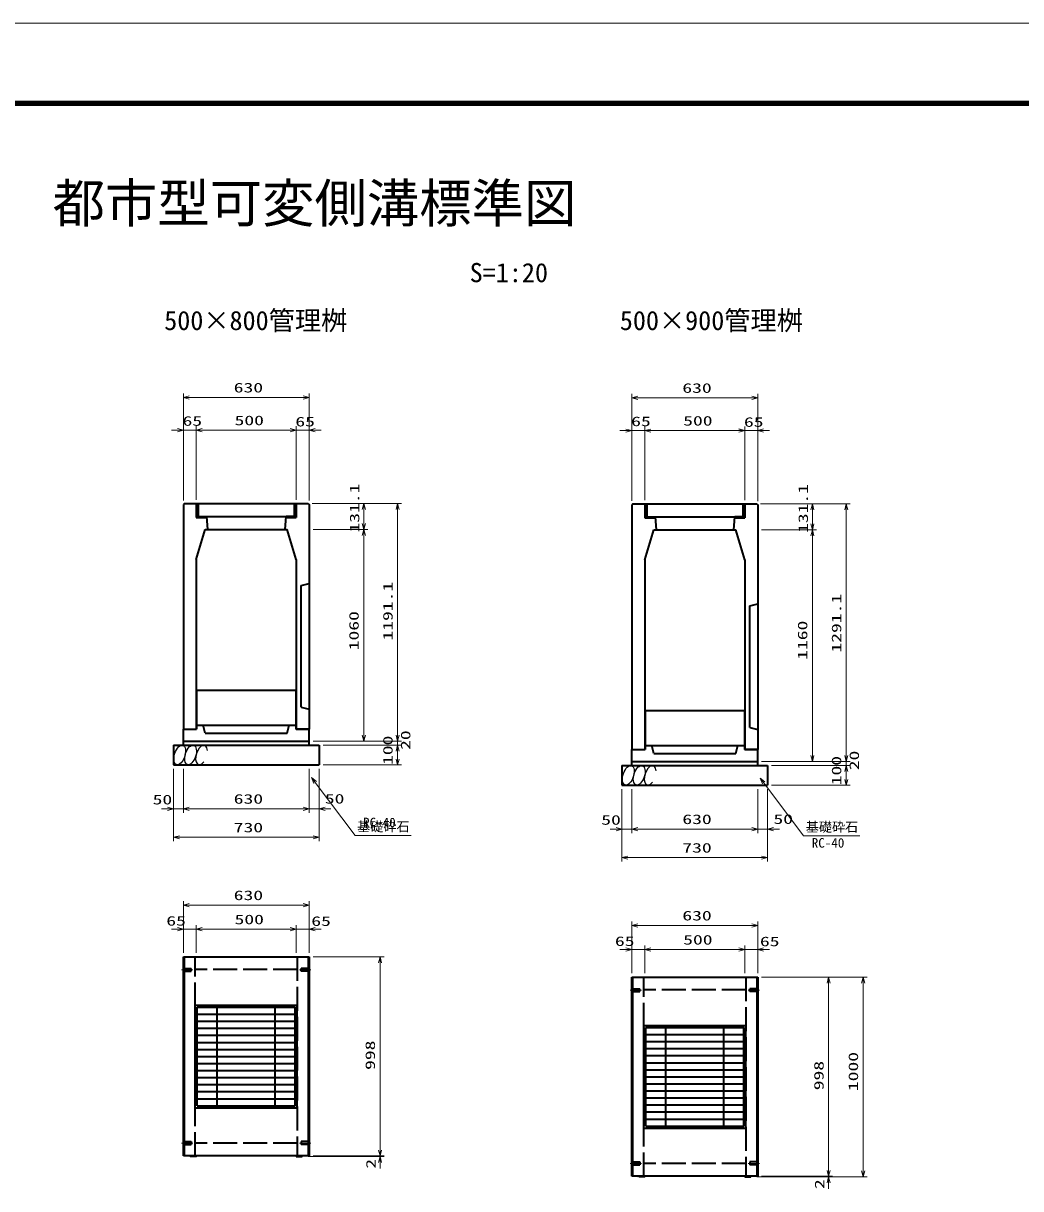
# Model space of a CAD drawing. Units: millimetres on the paper. Extents: x 0 to 841, y 0 to 594.
# Drawn here: x 341.1 to 591.1, y 301.9 to 594 of the extents above; entities that cross this region are included whole.
import ezdxf
from ezdxf.enums import TextEntityAlignment as Align

# ---------------------------------------------------------------- set-up
doc = ezdxf.new("R2010")
doc.units = ezdxf.units.MM
doc.linetypes.add('DASHED', pattern=[7.5, 6, -1.5])
doc.linetypes.add('USER2', pattern=[18.5, 12, -1.5, 3.5, -1.5])
for name, color, linetype, lineweight in [('D-BMK（構造物基準線）', 2, 'USER2', 18), ('D-STR-DIM（寸法）', 7, 'Continuous', 13), ('D-STR-HTXT(基礎砕石-旗)', 7, 'Continuous', 13), ('D-STR-STRF(グリ)', 7, 'Continuous', 25), ('D-STR（構造物）', 1, 'Continuous', 35), ('D-TTL-LINE（区切線）', 7, 'Continuous', 18), ('D-TTL（外枠）', 2, 'Continuous', 140)]:
    doc.layers.add(name, color=color, linetype=linetype, lineweight=lineweight)
doc.layers.add('D-STR-DIM（寸法）2', color=7, linetype='Continuous')
doc.layers.add('D-STR-TXT(文字)', color=7, linetype='Continuous')
doc.styles.add('ＭＳ ゴシック', font='')
doc.styles.get('ＭＳ ゴシック').set_extended_font_data('MS Gothic')

# ---------------------------------------------------------------- blocks, each defined once
blk = doc.blocks.new('_Open30')
at = {"color": 7, "linetype": 'Continuous', "lineweight": 13}
for p, q in [((-1, 0.2679), (0, 0)), ((0, 0), (-1, -0.2679)), ((0, 0), (-1, 0))]:
    blk.add_line(p, q, dxfattribs=at)

msp = doc.modelspace()

# ---------------------------------------------------------------- linework, layer by layer
at = {"layer": 'D-BMK（構造物基準線）'}
for p, q in [((380.783, 356.757), (383.632, 356.757)), ((413.207, 356.757), (410.357, 356.757)), ((493.202, 351.661), (496.051, 351.661)), ((525.626, 351.661), (522.776, 351.661)), ((380.783, 313.357), (383.632, 313.357)), ((413.207, 313.357), (410.357, 313.357)), ((493.202, 308.261), (496.051, 308.261)), ((525.626, 308.261), (522.776, 308.261))]:
    msp.add_line(p, q, dxfattribs=at)
at = {"layer": 'D-STR-DIM（寸法）'}
for p, q in [((381.245, 493.012), (381.245, 501.22)), ((382.745, 500.22), (411.245, 500.22)), ((412.745, 493.017), (412.745, 501.22)), ((493.664, 492.916), (493.664, 501.125)), ((495.164, 500.125), (523.664, 500.125)), ((525.164, 492.922), (525.164, 501.125)), ((379.745, 492.012), (378.245, 492.012)), ((381.245, 474.415), (381.245, 493.012)), ((381.245, 492.012), (384.495, 492.012)), ((384.495, 474.6), (384.495, 493.012)), ((384.495, 475.6), (384.495, 493.012)), ((385.995, 492.012), (387.495, 492.012)), ((385.995, 492.012), (407.995, 492.012)), ((407.995, 492.017), (406.495, 492.017)), ((409.495, 474.6), (409.495, 493.017)), ((409.495, 475.6), (409.495, 493.012)), ((409.495, 492.017), (412.745, 492.017)), ((412.745, 474.362), (412.745, 493.017)), ((414.245, 492.017), (415.745, 492.017)), ((492.164, 491.916), (490.664, 491.916)), ((493.664, 474.319), (493.664, 492.916)), ((493.664, 491.916), (496.914, 491.916)), ((496.914, 474.504), (496.914, 492.916)), ((496.914, 475.504), (496.914, 492.916)), ((498.414, 491.916), (499.914, 491.916)), ((498.414, 491.916), (520.414, 491.916)), ((520.414, 491.922), (518.914, 491.922)), ((521.914, 474.504), (521.914, 492.922)), ((521.914, 475.504), (521.914, 492.916)), ((521.914, 491.922), (525.164, 491.922)), ((525.164, 474.266), (525.164, 492.922)), ((526.664, 491.922), (528.164, 491.922)), ((413.495, 473.66), (435.947, 473.66)), ((413.495, 473.66), (427.449, 473.66)), ((525.914, 473.564), (548.367, 473.564)), ((525.914, 473.564), (539.869, 473.564)), ((426.449, 468.607), (426.449, 472.16)), ((434.947, 415.607), (434.947, 472.16)), ((538.869, 468.511), (538.869, 472.064)), ((547.367, 410.511), (547.367, 472.064)), ((413.745, 467.107), (427.449, 467.107)), ((413.745, 467.107), (427.449, 467.107)), ((426.449, 415.607), (426.449, 465.607)), ((526.164, 467.011), (539.869, 467.011)), ((526.164, 467.011), (539.869, 467.011)), ((538.869, 410.511), (538.869, 465.511)), ((434.947, 415.607), (434.947, 417.107)), ((413.745, 414.107), (435.947, 414.107)), ((413.745, 414.107), (427.449, 414.107)), ((413.745, 414.107), (435.947, 414.107)), ((416.245, 413.107), (435.947, 413.107)), ((416.245, 413.107), (435.947, 413.107)), ((434.947, 413.107), (434.947, 414.107)), ((547.367, 410.511), (547.367, 412.011)), ((434.947, 409.607), (434.947, 411.607)), ((434.947, 411.607), (434.947, 410.107)), ((526.164, 409.011), (548.367, 409.011)), ((526.164, 409.011), (539.869, 409.011)), ((526.164, 409.011), (548.367, 409.011)), ((547.367, 408.011), (547.367, 409.011)), ((378.745, 407.107), (378.745, 396.139)), ((378.745, 406.107), (378.745, 388.982)), ((381.245, 407.107), (381.245, 396.139)), ((381.245, 407.107), (381.245, 396.139)), ((412.745, 407.107), (412.745, 396.139)), ((412.745, 406.107), (412.745, 396.139)), ((415.245, 407.107), (415.245, 396.139)), ((415.245, 406.107), (415.245, 388.982)), ((416.245, 408.107), (435.947, 408.107)), ((528.664, 408.011), (548.367, 408.011)), ((528.664, 408.011), (548.367, 408.011)), ((547.367, 404.511), (547.367, 406.511)), ((547.367, 406.511), (547.367, 405.011)), ((491.164, 402.011), (491.164, 391.044)), ((491.164, 401.011), (491.164, 383.886)), ((493.664, 402.011), (493.664, 391.044)), ((493.664, 402.011), (493.664, 391.044)), ((525.164, 402.011), (525.164, 391.044)), ((525.164, 401.011), (525.164, 391.044)), ((527.664, 402.011), (527.664, 391.044)), ((527.664, 401.011), (527.664, 383.886)), ((528.664, 403.011), (548.367, 403.011)), ((377.245, 397.139), (375.745, 397.139)), ((378.745, 397.139), (381.245, 397.139)), ((382.745, 397.139), (384.245, 397.139)), ((382.745, 397.139), (411.245, 397.139)), ((411.245, 397.139), (409.745, 397.139)), ((412.745, 397.139), (415.245, 397.139)), ((416.745, 397.139), (418.245, 397.139)), ((489.664, 392.044), (488.164, 392.044)), ((491.164, 392.044), (493.664, 392.044)), ((495.164, 392.044), (496.664, 392.044)), ((495.164, 392.044), (523.664, 392.044)), ((523.664, 392.044), (522.164, 392.044)), ((525.164, 392.044), (527.664, 392.044)), ((529.164, 392.044), (530.664, 392.044)), ((380.245, 389.982), (413.745, 389.982)), ((492.664, 384.886), (526.164, 384.886)), ((381.245, 361.007), (381.245, 373.984)), ((412.745, 367.964), (412.745, 373.984)), ((382.745, 372.984), (411.245, 372.984)), ((493.664, 355.911), (493.664, 368.888)), ((525.164, 362.868), (525.164, 368.888)), ((379.745, 366.934), (378.245, 366.934)), ((381.245, 361.007), (381.245, 367.934)), ((381.245, 366.934), (384.495, 366.934)), ((384.495, 361.007), (384.495, 367.934)), ((384.495, 361.007), (384.495, 367.934)), ((385.995, 366.934), (407.995, 366.934)), ((385.995, 366.934), (387.495, 366.934)), ((407.995, 366.934), (406.495, 366.934)), ((409.495, 361.007), (409.495, 367.934)), ((409.495, 361.007), (409.495, 367.934)), ((409.495, 366.934), (412.745, 366.934)), ((412.745, 361.007), (412.745, 367.934)), ((414.245, 366.934), (415.745, 366.934)), ((495.164, 367.888), (523.664, 367.888)), ((493.664, 355.911), (493.664, 362.838)), ((496.914, 355.911), (496.914, 362.838)), ((496.914, 355.911), (496.914, 362.838)), ((521.914, 355.911), (521.914, 362.838)), ((521.914, 355.911), (521.914, 362.838)), ((525.164, 355.911), (525.164, 362.838)), ((413.745, 360.007), (431.533, 360.007)), ((492.164, 361.838), (490.664, 361.838)), ((493.664, 361.838), (496.914, 361.838)), ((498.414, 361.838), (520.414, 361.838)), ((498.414, 361.838), (499.914, 361.838)), ((520.414, 361.838), (518.914, 361.838)), ((521.914, 361.838), (525.164, 361.838)), ((526.664, 361.838), (528.164, 361.838)), ((430.533, 311.607), (430.533, 358.507)), ((526.164, 354.911), (543.953, 354.911)), ((543.953, 354.911), (552.593, 354.911)), ((542.953, 306.511), (542.953, 353.411)), ((551.593, 306.411), (551.593, 353.411)), ((430.533, 311.607), (430.533, 313.107)), ((412.495, 310.007), (431.533, 310.007)), ((413.745, 310.107), (431.533, 310.107)), ((413.745, 310.107), (431.533, 310.107)), ((430.533, 310.107), (430.533, 310.007)), ((430.533, 308.507), (430.533, 307.007)), ((542.953, 306.511), (542.953, 308.011)), ((524.914, 304.911), (543.953, 304.911)), ((526.164, 305.011), (543.953, 305.011)), ((526.164, 305.011), (543.953, 305.011)), ((541.516, 304.911), (552.593, 304.911)), ((542.953, 305.011), (542.953, 304.911)), ((542.953, 303.411), (542.953, 301.911))]:
    msp.add_line(p, q, dxfattribs=at)
at = {"layer": 'D-STR-HTXT(基礎砕石-旗)'}
for points in [[(438.366, 390.41), (424.262, 390.41), (414.259, 403.736)], [(550.786, 390.314), (536.682, 390.314), (526.678, 403.64)]]:
    msp.add_lwpolyline(points, dxfattribs=at)
at = {"layer": 'D-STR-STRF(グリ)'}
for centre in [(380.339, 410.63), (383.06, 410.63), (492.759, 405.534), (495.48, 405.534)]:
    msp.add_ellipse(centre, major_axis=(0.79, 2.421), ratio=0.5139, dxfattribs=at)
for centre in [(385.801, 410.63), (498.22, 405.534)]:
    msp.add_ellipse(centre, major_axis=(0.79, 2.421), ratio=0.5139, start_param=5.3575563, end_param=10.3750652, dxfattribs=at)
at = {"layer": 'D-STR（構造物）'}
for p, q in [((381.495, 473.66), (381.245, 473.415)), ((381.245, 473.415), (381.245, 417.107)), ((381.495, 473.66), (412.495, 473.66)), ((384.495, 473.66), (384.495, 470.11)), ((384.795, 473.66), (384.795, 470.41)), ((384.995, 473.66), (408.995, 473.66)), ((384.995, 473.66), (384.995, 470.41)), ((408.995, 473.66), (408.995, 470.41)), ((409.195, 473.66), (409.195, 470.41)), ((409.495, 473.66), (409.495, 470.11)), ((412.495, 473.66), (412.745, 473.415)), ((412.745, 473.415), (412.745, 417.107)), ((493.914, 473.564), (493.664, 473.319)), ((493.664, 473.319), (493.664, 412.011)), ((493.914, 473.564), (524.914, 473.564)), ((496.914, 473.564), (496.914, 470.014)), ((497.214, 473.564), (497.214, 470.314)), ((497.414, 473.564), (521.414, 473.564)), ((497.414, 473.564), (497.414, 470.314)), ((521.414, 473.564), (521.414, 470.314)), ((521.614, 473.564), (521.614, 470.314)), ((521.914, 473.564), (521.914, 470.014)), ((524.914, 473.564), (525.164, 473.319)), ((525.164, 473.319), (525.164, 412.011)), ((384.795, 470.41), (386.995, 470.41)), ((384.995, 470.41), (408.995, 470.41)), ((386.995, 470.41), (386.995, 470.11)), ((387.045, 470.41), (387.295, 467.107)), ((406.945, 470.41), (406.695, 467.107)), ((409.195, 470.41), (406.995, 470.41)), ((406.995, 470.41), (406.995, 470.11)), ((497.214, 470.314), (499.414, 470.314)), ((497.414, 470.314), (521.414, 470.314)), ((499.414, 470.314), (499.414, 470.014)), ((499.464, 470.314), (499.714, 467.011)), ((519.364, 470.314), (519.114, 467.011)), ((521.614, 470.314), (519.414, 470.314)), ((519.414, 470.314), (519.414, 470.014)), ((384.495, 470.11), (386.995, 470.11)), ((406.995, 470.11), (409.495, 470.11)), ((496.914, 470.014), (499.414, 470.014)), ((519.414, 470.014), (521.914, 470.014)), ((384.495, 459.607), (386.745, 467.107)), ((386.745, 467.107), (407.245, 467.107)), ((409.495, 459.607), (407.245, 467.107)), ((496.914, 459.511), (499.164, 467.011)), ((499.164, 467.011), (519.664, 467.011)), ((521.914, 459.511), (519.664, 467.011)), ((384.495, 459.607), (384.495, 417.107)), ((409.495, 459.607), (409.495, 417.107)), ((496.914, 459.511), (496.914, 412.011)), ((521.914, 459.511), (521.914, 412.011)), ((410.745, 453.107), (412.745, 453.607)), ((410.745, 422.607), (410.745, 453.107)), ((523.164, 448.011), (525.164, 448.511)), ((523.164, 417.511), (523.164, 448.011)), ((384.57, 426.857), (409.42, 426.857)), ((384.57, 426.857), (384.57, 417.107)), ((409.42, 426.857), (409.42, 417.107)), ((410.745, 422.607), (412.745, 422.107)), ((496.989, 421.761), (521.839, 421.761)), ((496.989, 421.761), (496.989, 412.011)), ((521.839, 421.761), (521.839, 412.011)), ((384.57, 418.107), (409.42, 418.107)), ((386.745, 416.107), (386.245, 418.107)), ((407.245, 416.107), (407.745, 418.107)), ((381.245, 413.107), (381.245, 417.107)), ((381.245, 417.107), (384.57, 417.107)), ((381.245, 417.107), (384.495, 417.107)), ((386.745, 416.107), (407.245, 416.107)), ((412.745, 417.107), (409.42, 417.107)), ((409.495, 417.107), (412.745, 417.107)), ((412.745, 413.107), (412.745, 417.107)), ((523.164, 417.511), (525.164, 417.011)), ((378.745, 413.107), (378.745, 408.107)), ((378.745, 413.107), (415.245, 413.107)), ((381.245, 414.107), (412.745, 414.107)), ((415.245, 413.107), (415.245, 408.107)), ((493.664, 408.011), (493.664, 412.011)), ((493.664, 412.011), (496.989, 412.011)), ((493.664, 412.011), (496.914, 412.011)), ((496.989, 413.011), (521.839, 413.011)), ((499.164, 411.011), (498.664, 413.011)), ((519.664, 411.011), (520.164, 413.011)), ((525.164, 412.011), (521.839, 412.011)), ((521.914, 412.011), (525.164, 412.011)), ((525.164, 408.011), (525.164, 412.011)), ((493.664, 409.011), (525.164, 409.011)), ((499.164, 411.011), (519.664, 411.011)), ((378.745, 408.107), (415.245, 408.107)), ((491.164, 408.011), (491.164, 403.011)), ((491.164, 408.011), (527.664, 408.011)), ((527.664, 408.011), (527.664, 403.011)), ((491.164, 403.011), (527.664, 403.011)), ((381.245, 310.107), (381.245, 360.007)), ((381.245, 360.007), (412.745, 360.007)), ((381.495, 310.107), (381.495, 360.007)), ((412.495, 360.007), (412.495, 310.107)), ((412.745, 360.007), (412.745, 310.107)), ((493.664, 305.011), (493.664, 354.911)), ((493.664, 354.911), (525.164, 354.911)), ((493.914, 305.011), (493.914, 354.911)), ((524.914, 354.911), (524.914, 305.011)), ((525.164, 354.911), (525.164, 305.011)), ((384.245, 322.207), (384.245, 347.907)), ((384.245, 347.907), (409.745, 347.907)), ((409.745, 322.207), (409.745, 347.907)), ((384.745, 322.702), (384.745, 347.412)), ((384.745, 347.412), (409.245, 347.412)), ((384.745, 345.647), (409.245, 345.647)), ((389.745, 322.702), (389.745, 347.412)), ((404.245, 322.702), (404.245, 347.412)), ((409.245, 322.702), (409.245, 347.412)), ((384.745, 343.882), (409.245, 343.882)), ((384.745, 342.117), (409.245, 342.117)), ((496.664, 317.111), (496.664, 342.811)), ((496.664, 342.811), (522.164, 342.811)), ((497.164, 317.606), (497.164, 342.316)), ((497.164, 342.316), (521.664, 342.316)), ((502.164, 317.606), (502.164, 342.316)), ((516.664, 317.606), (516.664, 342.316)), ((521.664, 317.606), (521.664, 342.316)), ((522.164, 317.111), (522.164, 342.811)), ((384.745, 340.352), (409.245, 340.352)), ((497.164, 340.551), (521.664, 340.551)), ((384.745, 338.587), (409.245, 338.587)), ((384.745, 336.822), (409.245, 336.822)), ((497.164, 338.786), (521.664, 338.786)), ((497.164, 337.021), (521.664, 337.021)), ((384.745, 335.057), (409.245, 335.057)), ((384.745, 333.292), (409.245, 333.292)), ((497.164, 335.256), (521.664, 335.256)), ((497.164, 333.491), (521.664, 333.491)), ((384.745, 331.527), (409.245, 331.527)), ((497.164, 331.726), (521.664, 331.726)), ((384.745, 329.762), (409.245, 329.762)), ((384.745, 327.997), (409.245, 327.997)), ((497.164, 329.961), (521.664, 329.961)), ((497.164, 328.196), (521.664, 328.196)), ((384.745, 326.232), (409.245, 326.232)), ((384.745, 324.467), (409.245, 324.467)), ((497.164, 326.431), (521.664, 326.431)), ((497.164, 324.666), (521.664, 324.666)), ((384.245, 322.207), (409.745, 322.207)), ((384.745, 322.702), (409.245, 322.702)), ((497.164, 322.901), (521.664, 322.901)), ((497.164, 321.136), (521.664, 321.136)), ((497.164, 319.371), (521.664, 319.371)), ((496.664, 317.111), (522.164, 317.111)), ((497.164, 317.606), (521.664, 317.606)), ((412.745, 310.107), (381.245, 310.107)), ((382.995, 310.007), (382.895, 310.107)), ((384.495, 310.007), (382.995, 310.007)), ((384.495, 310.007), (384.595, 310.107)), ((409.495, 310.007), (409.395, 310.107)), ((409.495, 310.007), (410.995, 310.007)), ((410.995, 310.007), (411.095, 310.107)), ((525.164, 305.011), (493.664, 305.011)), ((495.414, 304.911), (495.314, 305.011)), ((496.914, 304.911), (495.414, 304.911)), ((496.914, 304.911), (497.014, 305.011)), ((521.914, 304.911), (521.814, 305.011)), ((521.914, 304.911), (523.414, 304.911)), ((523.414, 304.911), (523.514, 305.011))]:
    msp.add_line(p, q, dxfattribs=at)
at = {"layer": 'D-STR（構造物）', "linetype": 'DASHED'}
for p, q in [((384.245, 310.107), (384.245, 360.007)), ((409.745, 360.007), (409.745, 310.107)), ((381.245, 357.107), (383.245, 357.107)), ((381.245, 356.407), (383.245, 356.407)), ((383.245, 356.407), (383.245, 357.107)), ((409.752, 356.825), (384.252, 356.825)), ((412.745, 357.107), (410.745, 357.107)), ((410.745, 356.407), (410.745, 357.107)), ((412.745, 356.407), (410.745, 356.407)), ((496.664, 305.011), (496.664, 354.911)), ((522.164, 354.911), (522.164, 305.011)), ((493.664, 352.011), (495.664, 352.011)), ((493.664, 351.311), (495.664, 351.311)), ((495.664, 351.311), (495.664, 352.011)), ((522.171, 351.729), (496.671, 351.729)), ((525.164, 352.011), (523.164, 352.011)), ((523.164, 351.311), (523.164, 352.011)), ((525.164, 351.311), (523.164, 351.311)), ((381.245, 313.707), (383.245, 313.707)), ((381.245, 313.007), (383.245, 313.007)), ((383.245, 313.707), (383.245, 313.007)), ((409.752, 313.289), (384.252, 313.289)), ((410.745, 313.707), (410.745, 313.007)), ((412.745, 313.707), (410.745, 313.707)), ((412.745, 313.007), (410.745, 313.007)), ((493.664, 308.611), (495.664, 308.611)), ((493.664, 307.911), (495.664, 307.911)), ((495.664, 308.611), (495.664, 307.911)), ((522.171, 308.193), (496.671, 308.193)), ((523.164, 308.611), (523.164, 307.911)), ((525.164, 308.611), (523.164, 308.611)), ((525.164, 307.911), (523.164, 307.911))]:
    msp.add_line(p, q, dxfattribs=at)
at = {"layer": 'D-TTL-LINE（区切線）'}
msp.add_line((841, 594), (0, 594), dxfattribs=at)
at = {"layer": 'D-TTL（外枠）'}
msp.add_line((820.9, 573.9), (20.1, 573.9), dxfattribs=at)

# ---------------------------------------------------------------- block references
at = {"layer": 'D-STR-DIM（寸法）', "xscale": 1.5, "yscale": 1.5}
for p, rotation in [((381.245, 500.22), 180), ((493.664, 500.125), 180), ((384.495, 492.012), 180), ((384.495, 492.012), 180), ((412.745, 492.017), 180), ((496.914, 491.916), 180), ((496.914, 491.916), 180), ((525.164, 491.922), 180), ((426.449, 473.66), 90), ((434.947, 473.66), 90), ((538.869, 473.564), 90), ((547.367, 473.564), 90), ((426.449, 467.107), 270), ((538.869, 467.011), 270), ((426.449, 467.107), 90), ((538.869, 467.011), 90), ((426.449, 414.107), 270), ((434.947, 414.107), 270), ((434.947, 414.107), 270), ((434.947, 413.107), 90), ((434.947, 413.107), 90), ((434.947, 408.107), 270), ((538.869, 409.011), 270), ((547.367, 409.011), 270), ((547.367, 409.011), 270), ((547.367, 408.011), 90), ((547.367, 408.011), 90), ((547.367, 403.011), 270), ((381.245, 397.139), 180), ((381.245, 397.139), 180), ((415.245, 397.139), 180), ((493.664, 392.044), 180), ((493.664, 392.044), 180), ((527.664, 392.044), 180), ((378.745, 389.982), 180), ((491.164, 384.886), 180), ((381.245, 372.984), 180), ((493.664, 367.888), 180), ((384.495, 366.934), 180), ((384.495, 366.934), 180), ((412.745, 366.934), 180), ((496.914, 361.838), 180), ((496.914, 361.838), 180), ((525.164, 361.838), 180), ((430.533, 360.007), 90), ((542.953, 354.911), 90), ((551.593, 354.911), 90), ((430.533, 310.107), 270), ((430.533, 310.107), 270), ((430.533, 310.007), 90), ((542.953, 305.011), 270), ((542.953, 305.011), 270), ((542.953, 304.911), 90), ((551.593, 304.911), 270)]:
    msp.add_blockref('_Open30', p, dxfattribs=dict(at, rotation=rotation))
for p in [(412.745, 500.22), (525.164, 500.125), (381.245, 492.012), (409.495, 492.017), (409.495, 492.012), (493.664, 491.916), (521.914, 491.922), (521.914, 491.916), (378.745, 397.139), (412.745, 397.139), (412.745, 397.139), (491.164, 392.044), (525.164, 392.044), (525.164, 392.044), (415.245, 389.982), (527.664, 384.886), (412.745, 372.984), (525.164, 367.888), (381.245, 366.934), (409.495, 366.934), (409.495, 366.934), (493.664, 361.838), (521.914, 361.838), (521.914, 361.838)]:
    msp.add_blockref('_Open30', p, dxfattribs=at)
at = {"layer": 'D-STR-HTXT(基礎砕石-旗)', "xscale": 1.5, "yscale": 1.5, "rotation": 126.89552}
for p in [(413.358, 404.935), (525.777, 404.839)]:
    msp.add_blockref('_Open30', p, dxfattribs=at)

# ---------------------------------------------------------------- texts
at = {"layer": 'D-STR-DIM（寸法）', "style": 'ＭＳ ゴシック', "width": 1.5}
for s, p in [('630', (393.87, 500.758)), ('630', (506.289, 500.662)), ('65', (381.042, 492.406)), ('500', (394.078, 492.549)), ('65', (409.309, 492.241)), ('65', (493.461, 492.31)), ('500', (506.497, 492.454)), ('65', (521.729, 492.145)), ('50', (373.547, 397.507)), ('630', (393.87, 397.677)), ('50', (416.696, 397.714)), ('50', (485.966, 392.411)), ('630', (506.289, 392.581)), ('50', (529.116, 392.618)), ('730', (393.87, 390.52)), ('730', (506.289, 385.424)), ('630', (393.87, 373.521)), ('630', (506.289, 368.425)), ('65', (376.975, 367.122)), ('500', (394.078, 367.471)), ('65', (413.309, 367.057)), ('65', (489.395, 362.026)), ('500', (506.497, 362.375)), ('65', (525.729, 361.962))]:
    msp.add_text(s, height=2.405, dxfattribs=at).set_placement(p, align=Align.BOTTOM_LEFT)
for s, p in [('131.1', (426.074, 466.36)), ('131.1', (538.494, 466.265)), ('1191.1', (434.41, 439.3)), ('1291.1', (546.829, 436.287)), ('1060', (425.912, 436.857)), ('1160', (538.331, 434.469)), ('100', (434.41, 408.107)), ('20', (438.862, 411.888)), ('100', (546.829, 403.011)), ('20', (551.281, 406.792)), ('998', (429.996, 331.682)), ('1000', (551.055, 326.369)), ('998', (542.415, 326.586)), ('2', (430.171, 306.919)), ('2', (542.59, 301.823))]:
    msp.add_text(s, height=2.405, rotation=90, dxfattribs=at).set_placement(p, align=Align.BOTTOM_LEFT)
at = {"layer": 'D-STR-DIM（寸法）2', "style": 'ＭＳ ゴシック'}
msp.add_text('S=1:20', height=4.811, dxfattribs=at).set_placement((452.992, 527.668), align=Align.BOTTOM_LEFT)
at = {"layer": 'D-STR-HTXT(基礎砕石-旗)', "style": 'ＭＳ ゴシック'}
for s, p in [('RC-40', (426.286, 391.759)), ('基礎砕石', (424.798, 390.744)), ('基礎砕石', (537.218, 390.648)), ('RC-40', (538.705, 386.663))]:
    msp.add_text(s, height=2.405, dxfattribs=at).set_placement(p, align=Align.BOTTOM_LEFT)
at = {"layer": 'D-STR-TXT(文字)', "style": 'ＭＳ ゴシック'}
for s, height, p in [('都市型可変側溝標準図', 9.621, (348.49, 541.218)), ('500×800管理桝', 4.811, (376.446, 515.669)), ('500×900管理桝', 4.811, (490.619, 515.669))]:
    msp.add_text(s, height=height, dxfattribs=at).set_placement(p, align=Align.BOTTOM_LEFT)

doc.saveas('drawing.dxf')
